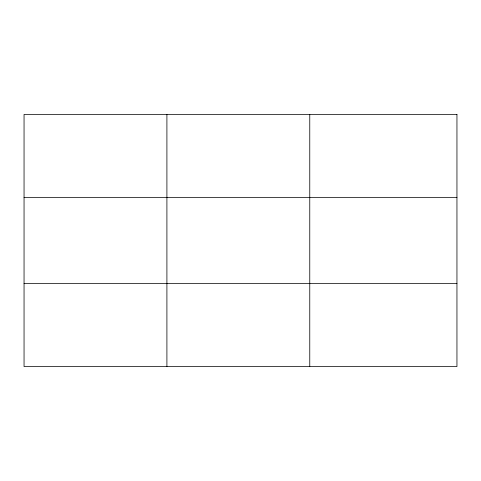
<?xml version="1.0" encoding="UTF-8"?>
<svg xmlns="http://www.w3.org/2000/svg" width="481" height="481" viewBox="0 0 481 481"><rect width="100%" height="100%" fill="white"/><g stroke="black" fill="none" stroke-linecap="round" stroke-linejoin="round"><path stroke-width="0.72" d="M166.907 366.57L166.907 114.43M309.764 366.57L309.764 114.43M24.05 197.637L456.95 197.637M24.05 283.363L456.95 283.363M456.95 114.43L456.95 366.57L24.05 366.57L24.05 114.43L456.95 114.43"/></g></svg>
